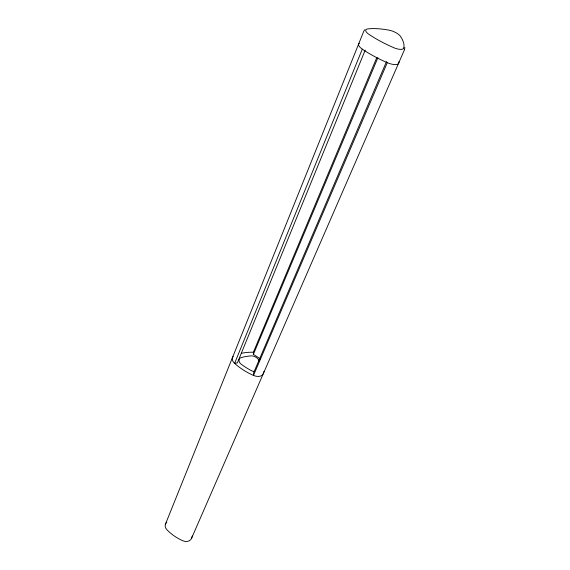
<?xml version="1.0" encoding="UTF-8"?>
<svg xmlns="http://www.w3.org/2000/svg" width="570" height="570" viewBox="0 0 570 570"><rect width="100%" height="100%" fill="white"/><g stroke="black" fill="none" stroke-linecap="round" stroke-linejoin="round"><path stroke-width="0.85" d="M166.839 522.213A6.975 5.5 22 0 0 166.982 529.815A41.083 31.607 23.5 0 0 182.763 540.752A6.997 5.536 23.5 0 0 191.584 538.222L404.529 49.611M404.508 49.789L404.828 47.445M165.336 524.443L363.852 31.044L364.9 29.612M359.271 43.22A10.467 3.869 22.5 0 0 362.299 49.148L234.612 363.375A48.023 30.018 23.2 0 0 253.493 375.43A8.222 5.308 23.2 0 0 263.361 373.592A49.711 32.112 21.1 0 0 263.96 371.448M365.192 50.117L237.377 362.891L234.612 363.375A8.187 5.265 22.3 0 1 233.18 356.435M260.44 358.851L253.379 354.383L253.372 352.224L376.77 57.67M253.379 354.383L377.882 57.762M386.481 61.631L253.479 373.165L253.493 375.43L387.286 62.671A10.524 3.912 23 0 0 398.751 63.071A63.683 23.698 21.9 0 0 399.021 61.61M241.644 353.257A50.338 32.946 24.1 0 1 253.372 352.224M387.286 62.671A60.947 21.738 23 0 1 362.299 49.148M192.261 536.007A42.315 33.473 20.1 0 1 191.584 538.222M254.277 371.433A6.975 4.489 23 0 1 252.154 371.02A45.343 28.286 23.2 0 1 240.284 363.453A6.961 4.474 22.6 0 1 240.34 357.882A47.702 31.265 24.2 0 1 252.097 355.858A6.926 4.425 22.9 0 1 258.908 360.176A47.061 30.41 20.9 0 1 259.072 360.995M403.703 48.129L403.446 48.614A9.198 3.299 22.9 0 1 395.131 48.229L393.706 47.666A60.107 20.698 23 0 1 369.054 34.435L367.999 33.673A9.149 3.263 22.5 0 1 366.966 29.077L367.807 28.906A63.833 23.327 23.4 0 1 389.061 30.167L390.372 30.459A9.02 3.178 22.8 0 1 399.72 35.44L400.311 36.159A62.821 22.579 21.9 0 1 403.703 48.129"/></g></svg>
